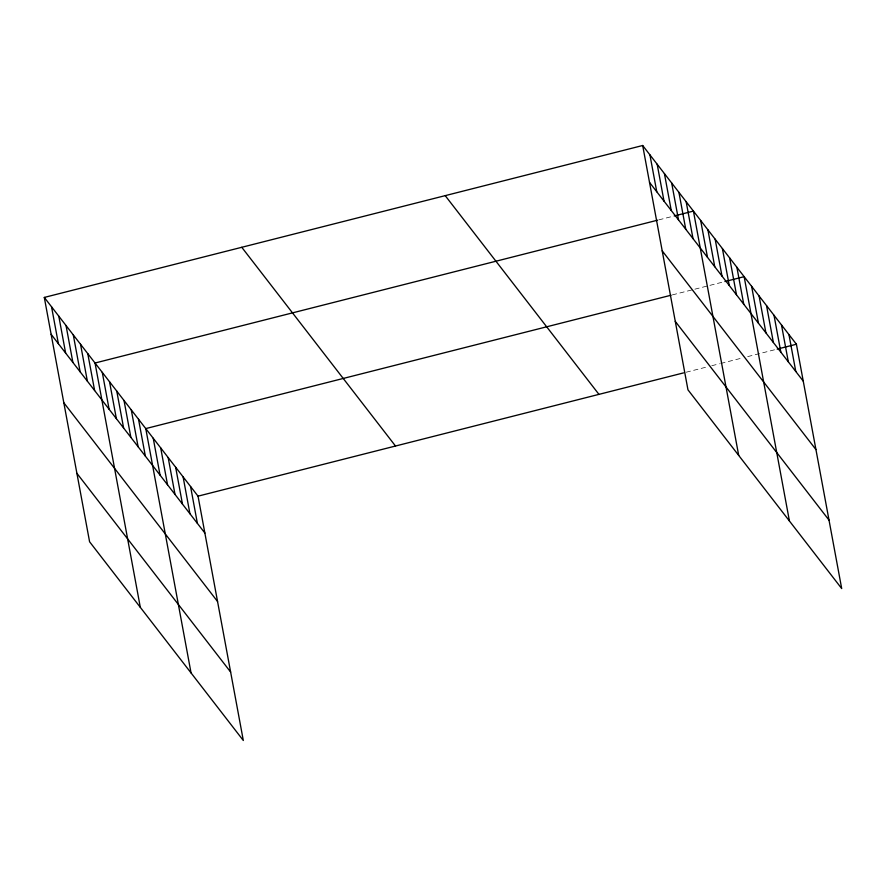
<?xml version="1.0" encoding="UTF-8"?>
<svg xmlns="http://www.w3.org/2000/svg" width="886" height="886" viewBox="0 0 886 886"><rect width="100%" height="100%" fill="white"/><g stroke="black" fill="none" stroke-linecap="round" stroke-linejoin="round"><path stroke-width="0.66" stroke-dasharray="4.43 3.32" d="M658.796 219.872L672.895 216.295M672.341 294.894L724.914 281.549M686.141 372.231L707.936 366.704M711.79 365.719L719.476 363.769M720.761 363.448L742.557 357.911M747.695 356.604L775.903 349.449"/><path stroke-width="1.33" d="M44.3 297.43L198.032 496.16L243.318 740.497L89.586 541.767L44.3 297.43L642.682 145.503L796.414 344.233L841.7 588.57L687.968 389.84L642.682 145.503M657.512 220.204L95.035 363.016L140.32 607.342M674.18 215.974L693.417 211.089L738.702 455.415M671.056 295.226L145.769 428.591L191.055 672.928M724.914 281.549L744.14 276.665L789.426 521.001M198.032 496.16L683.582 372.884M777.177 349.117L796.414 344.233M649.516 182.394L803.248 381.124M662.207 250.849L815.94 449.579M675.276 321.385L829.008 520.115M445.215 195.64L598.947 394.37M241.767 247.294L395.499 446.023M51.133 334.321L204.876 533.051M63.825 402.776L217.557 601.505M76.894 473.312L230.637 672.042M788.95 334.587L795.783 371.478M781.485 324.929L788.318 361.82M774.01 315.283L780.854 352.174M766.545 305.626L773.389 342.517M759.08 295.968L765.914 332.859M751.616 286.322L758.449 323.213M736.897 267.295L743.731 304.186M729.654 257.926L736.487 294.816M722.4 248.556L729.244 285.447M715.157 239.198L721.99 276.089M707.903 229.828L714.747 266.719M700.66 220.459L707.493 257.35M686.163 201.72L693.007 238.611M678.92 192.351L685.753 229.241M671.666 182.981L678.51 219.872M664.422 173.612L671.256 210.503M657.179 164.242L664.013 201.133M649.925 154.873L656.77 191.764M190.568 486.514L197.401 523.404M183.103 476.856L189.936 513.747M175.638 467.199L182.472 504.09M168.163 457.553L175.007 494.443M160.698 447.895L167.532 484.786M153.234 438.249L160.067 475.14M138.515 419.222L145.359 456.113M131.272 409.853L138.105 446.743M124.018 400.483L130.862 437.374M116.775 391.114L123.608 428.004M109.532 381.744L116.365 418.635M102.278 372.375L109.122 409.266M87.78 353.647L94.625 390.538M80.537 344.277L87.371 381.168M73.294 334.908L80.128 371.799M66.04 325.539L72.885 362.429M58.797 316.169L65.63 353.06M51.543 306.8L58.387 343.69"/></g></svg>
